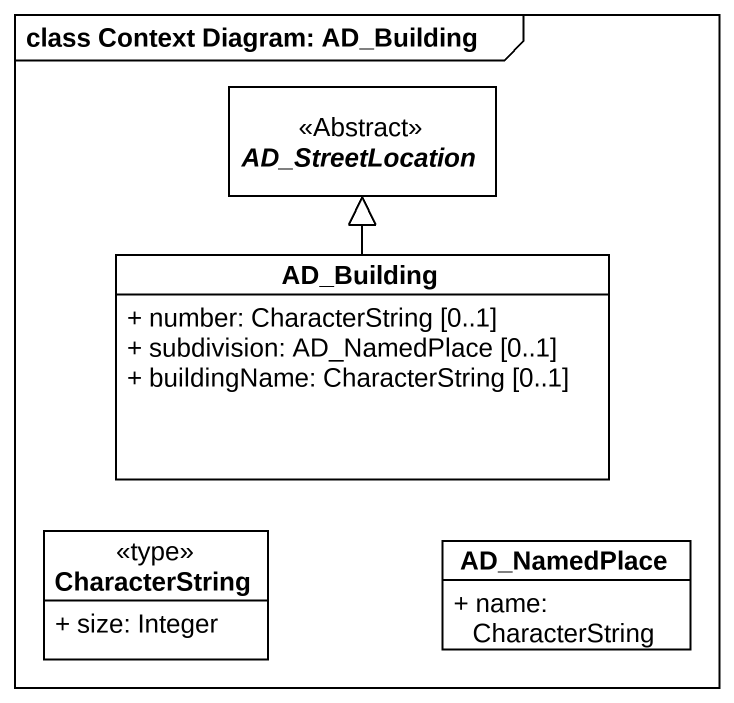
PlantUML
@startuml
mainframe class Context Diagram: AD_Building
hide circle
hide empty members
skinparam classAttributeIconSize 0
abstract class AD_StreetLocation <<Abstract>>
class AD_Building {
  + number: CharacterString [0..1]
  + subdivision: AD_NamedPlace [0..1]
  + buildingName: CharacterString [0..1]
}
class CharacterString <<type>> {
  + size: Integer
}
class AD_NamedPlace {
  + name: CharacterString
}
AD_Building -up-|> AD_StreetLocation
@enduml
